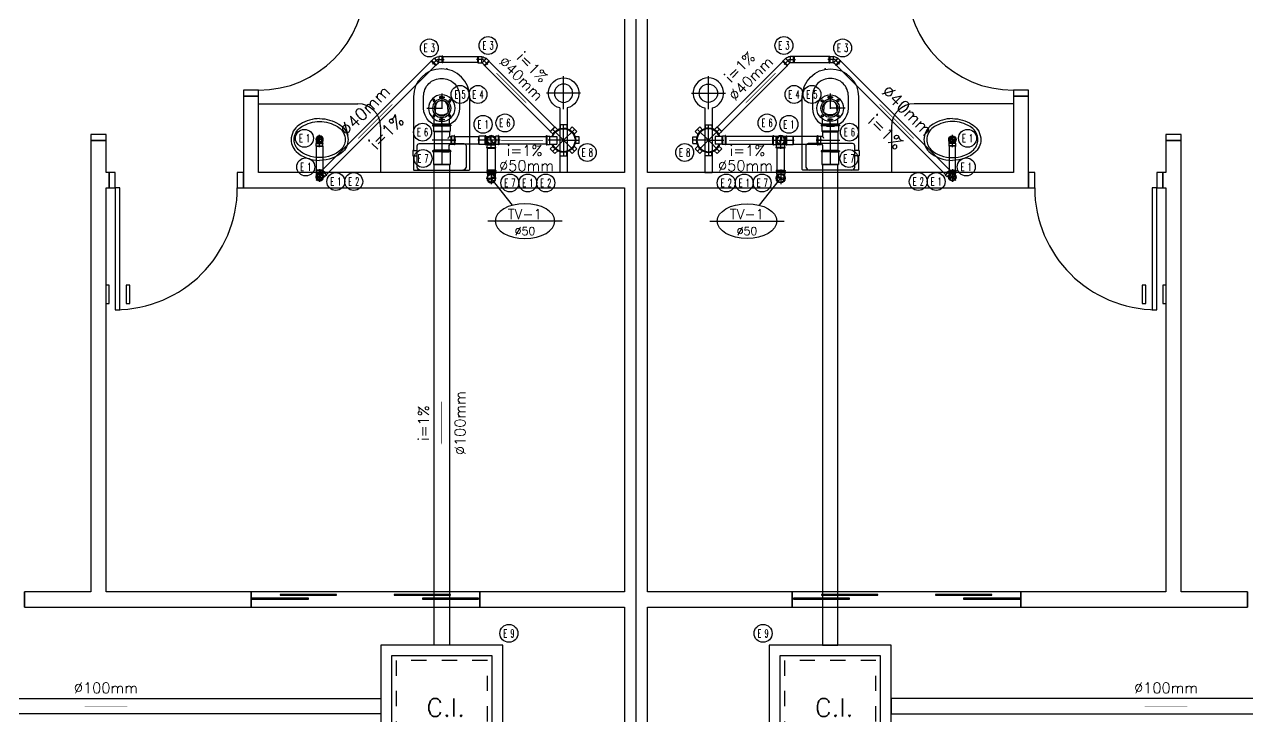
# Model space of a CAD drawing. Header units: metres. Extents: x 49 to 320, y -91 to 27.
# Drawn here: x 156.84 to 164.86, y -38.12 to -33.59 of the extents above; entities that cross this region are included whole.
import ezdxf
from ezdxf.enums import TextEntityAlignment as Align

# ---------------------------------------------------------------- set-up
doc = ezdxf.new("R2010")
doc.units = ezdxf.units.M
doc.header["$LTSCALE"] = 0.2
doc.linetypes.add('HIDDEN', pattern=[0.5, 0.25, -0.25])
doc.linetypes.add('LS', pattern=[0.5, 0.25, -0.25])
for name, color, linetype in [('ARQ-___-___-LEG', 3, 'Continuous'), ('ARQ-EQP', 24, 'Continuous'), ('ARQ-EQP-___-INT', 7, 'Continuous'), ('CONEXAO_AG_FRIA', 6, 'Continuous'), ('CONEXAO_ESGOTO', 3, 'Continuous'), ('Diametro', 1, 'Continuous'), ('Fluxo', 1, 'Continuous'), ('Inclinacao', 1, 'Continuous'), ('LEGENDA_ID', 5, 'Continuous'), ('LEGENDA_ID_L', 5, 'Continuous'), ('LINHA_SIMETRIA', 1, 'LS'), ('Prumadas_L', 1, 'Continuous'), ('Prumadas_Q', 3, 'Continuous'), ('Prumadas_T', 3, 'Continuous'), ('TUBOS_ESGOTO', 100, 'Continuous')]:
    doc.layers.add(name, color=color, linetype=linetype)
doc.styles.add('R80', font='simplex.shx', dxfattribs={"height": 12})
doc.styles.add('ROMANS', font='romans', dxfattribs={"height": 6})

# ---------------------------------------------------------------- blocks, each defined once
blk = doc.blocks.new('SAC616S2')
at = {"layer": 'ARQ-EQP', "color": 0, "linetype": 'ByBlock'}
blk.add_lwpolyline([(18.17, -1.5, -0.329256), (18.5, -1.88), (18.5, -49.6, -0.412623), (0, -68, -0.412623), (-18.5, -49.6), (-18.5, -14.45), (-18.9, -14.45), (-18.9, -10.95), (-18.5, -10.95), (-18.5, -1.88, -0.329256), (-18.17, -1.5), (-17.25, -1.5), (0, -1.5), (17.29, -1.5)], format="xyb", close=True, dxfattribs=at)
at = {"layer": 'ARQ-EQP-___-INT'}
for p, q in [((-18.5, -10.95), (-16, -10.95)), ((-18.5, -14.45), (-16, -14.45))]:
    blk.add_line(p, q, dxfattribs=at)
blk.add_lwpolyline([(-14, -1.5, 0.324141), (-16, -3.5), (-16, -17.5, 0.333333), (-14.5, -19), (0, -19), (14.5, -19, 0.333333), (16, -17.5), (16, -3.5, 0.324141), (14, -1.5, 0.324141)], format="xyb", dxfattribs=at)
for points in [[(0, -61.7, 0.418677), (11.8, -50), (11.8, -42.1, 0.411784), (0, -30.2, 0.411784), (-11.8, -42.1), (-11.8, -50, 0.418677)], [(0, -47, -0.428571), (-4, -43.3), (-4.3, -39.3, -0.16754), (0, -37.8, -0.16754), (4.3, -39.3), (4, -43.3, -0.428571)]]:
    blk.add_lwpolyline(points, format="xyb", close=True, dxfattribs=at)
blk.add_point((3.34, -68), dxfattribs=at)
blk = doc.blocks.new('SACHS__2')
at = {"layer": 'ARQ-EQP', "color": 0, "linetype": 'ByBlock'}
for p, q in [((42.29, 2.4), (0, 2.4)), ((0, 2.4), (0, -2.4)), ((42.29, -2.4), (0, -2.4))]:
    blk.add_line(p, q, dxfattribs=at)
blk.add_arc((52, 0), 10, 193.88654, 166.11346, dxfattribs=at)
at = {"layer": 'ARQ-EQP-___-INT'}
for p, q in [((52, 11.2), (52, -11.2)), ((41.6, 0), (63.2, 0))]:
    blk.add_line(p, q, dxfattribs=at)
blk.add_circle((52, 0), 6, dxfattribs=at)
blk = doc.blocks.new('SAL37S_2')
at = {"layer": 'ARQ-EQP-___-INT'}
for points in [[(0, -10, 0.145827), (-16.8, -14.9, 0.090827), (-22, -19.4, 0.12568), (-24.8, -26.7, 0.221372), (-20.6, -38.8, 0.186059), (0, -46.5, 0.186059)], [(0, -10, -0.145827), (16.8, -14.9, -0.090827), (22, -19.4, -0.12568), (24.8, -26.7, -0.221372), (20.6, -38.8, -0.186059), (0, -46.5, -0.186059)]]:
    blk.add_lwpolyline(points, format="xyb", dxfattribs=at)
blk.add_lwpolyline([(0, -12.5, 0.14623), (-15.5, -17, 0.09047), (-20, -20.9, 0.123903), (-22.4, -27, 0.21906), (-18.9, -37, 0.185248), (0, -44.1, 0.185248), (18.8, -37, 0.21906), (22.3, -27, 0.123903), (20, -20.9, 0.09047), (15.5, -17, 0.14623)], format="xyb", close=True, dxfattribs=at)
blk.add_circle((0, -28.3), 1.8, dxfattribs=at)
blk = doc.blocks.new('*U256', base_point=(451.6054, 175.6789))
at = {"linetype": 'Continuous'}
for p, q in [((451.5993, 175.7529), (451.5906, 175.7529)), ((451.5906, 175.7529), (451.5906, 175.7481)), ((451.5906, 175.7481), (451.5993, 175.7481)), ((451.6204, 175.7484), (451.6114, 175.7484)), ((451.6118, 175.7529), (451.6204, 175.7529)), ((451.6204, 175.7529), (451.6204, 175.7484)), ((451.5552, 175.5739), (451.5552, 175.6076)), ((451.5906, 175.6079), (451.5906, 175.603)), ((451.5993, 175.6079), (451.5906, 175.6079)), ((451.5906, 175.603), (451.5993, 175.603)), ((451.6204, 175.6033), (451.6114, 175.6033)), ((451.6118, 175.6079), (451.6204, 175.6079)), ((451.6204, 175.6079), (451.6204, 175.6033)), ((451.6552, 175.5739), (451.6552, 175.6076)), ((451.5552, 175.5739), (451.6552, 175.5739))]:
    blk.add_line(p, q, dxfattribs=at)
for centre, radius in [((451.6051, 175.6794), 0.0875), ((451.6051, 175.6794), 0.0604), ((451.6051, 175.6794), 0.05), ((451.6055, 175.7508), 0.00694), ((451.6059, 175.7505), 0.0045), ((451.6055, 175.6058), 0.00694), ((451.6059, 175.6054), 0.0045)]:
    blk.add_circle(centre, radius, dxfattribs=at)
at = {"layer": 'LINHA_SIMETRIA'}
for p, q in [((451.6054, 175.7749), (451.6054, 175.5848)), ((451.7043, 175.6789), (451.5033, 175.6789)), ((451.6054, 175.5577), (451.6054, 175.5911))]:
    blk.add_line(p, q, dxfattribs=at)
for centre in [(451.5529, 175.7271), (451.6565, 175.7298), (451.5538, 175.6289), (451.6565, 175.6289)]:
    blk.add_circle(centre, 0.00631, dxfattribs=at)
blk = doc.blocks.new('*U257', base_point=(450.8064, 175.4693))
at = {"linetype": 'Continuous'}
for p, q in [((450.7192, 175.5261), (450.7496, 175.5565)), ((450.7192, 175.5261), (450.7372, 175.5081)), ((450.7496, 175.5565), (450.7676, 175.5385)), ((450.7849, 175.5712), (450.7849, 175.5456)), ((450.7849, 175.5712), (450.8279, 175.5712)), ((450.8279, 175.5712), (450.8279, 175.5456)), ((450.8632, 175.5565), (450.8451, 175.5385)), ((450.8632, 175.5565), (450.8936, 175.5261)), ((450.8936, 175.5261), (450.8755, 175.5081)), ((450.7046, 175.4908), (450.7301, 175.4908)), ((450.7046, 175.4478), (450.7046, 175.4908)), ((450.7046, 175.4478), (450.7301, 175.4478)), ((450.8962, 175.4945), (450.8505, 175.4945)), ((450.8505, 175.4945), (450.8505, 175.4445)), ((450.8962, 175.4445), (450.8505, 175.4445)), ((450.8962, 175.4945), (450.8987, 175.497)), ((450.8962, 175.4445), (450.8962, 175.4945)), ((450.8962, 175.4445), (450.8987, 175.442)), ((450.8987, 175.497), (450.8987, 175.442)), ((450.9162, 175.497), (450.8987, 175.497)), ((450.9162, 175.442), (450.8987, 175.442)), ((450.9162, 175.4995), (450.9162, 175.497)), ((450.9187, 175.4995), (450.9162, 175.4995)), ((450.9162, 175.497), (450.9162, 175.442)), ((450.9162, 175.4395), (450.9162, 175.442)), ((450.9187, 175.497), (450.9187, 175.4995)), ((450.9212, 175.497), (450.9187, 175.497)), ((450.9187, 175.497), (450.9187, 175.442)), ((450.9212, 175.442), (450.9187, 175.442)), ((450.9187, 175.442), (450.9187, 175.4395)), ((450.9212, 175.442), (450.9187, 175.442)), ((450.9212, 175.497), (450.9212, 175.442)), ((450.7192, 175.4125), (450.7372, 175.4306)), ((450.7496, 175.3821), (450.7192, 175.4125)), ((450.7496, 175.3821), (450.7676, 175.4002)), ((450.7849, 175.3675), (450.7849, 175.393)), ((450.8279, 175.3675), (450.7849, 175.3675)), ((450.8279, 175.3675), (450.8279, 175.393)), ((450.8632, 175.3821), (450.8451, 175.4002)), ((450.8936, 175.4125), (450.8632, 175.3821)), ((450.8936, 175.4125), (450.8755, 175.4306)), ((450.9187, 175.4395), (450.9162, 175.4395))]:
    blk.add_line(p, q, dxfattribs=at)
for radius, start, end in [(0.0793, 18.51988, 341.75139), (0.075, 19.61557, 340.673)]:
    blk.add_arc((450.8064, 175.4693), radius, start, end, dxfattribs=at)
at = {"layer": 'LINHA_SIMETRIA'}
for q in [(450.728, 175.5478), (450.8064, 175.5802), (450.8848, 175.5478), (450.6955, 175.4693), (450.728, 175.3909), (450.8064, 175.3584), (450.8848, 175.3909), (450.932, 175.4693)]:
    blk.add_line((450.8064, 175.4693), q, dxfattribs=at)
blk = doc.blocks.new('*U258', base_point=(451.6054, 175.4693))
at = {"linetype": 'Continuous'}
for p, q in [((451.5454, 175.5693), (451.5454, 175.5643)), ((451.5504, 175.5693), (451.5454, 175.5693)), ((451.5454, 175.5643), (451.5504, 175.5643)), ((451.5504, 175.5743), (451.5504, 175.5693)), ((451.5504, 175.5743), (451.5504, 175.5693)), ((451.6604, 175.5743), (451.5504, 175.5743)), ((451.6604, 175.5693), (451.5504, 175.5693)), ((451.5504, 175.5643), (451.5504, 175.5293)), ((451.6604, 175.5643), (451.5504, 175.5643)), ((451.5554, 175.5243), (451.5504, 175.5293)), ((451.6604, 175.5293), (451.5504, 175.5293)), ((451.5554, 175.5243), (451.5554, 175.4925)), ((451.5554, 175.5243), (451.6554, 175.5243)), ((451.6554, 175.5243), (451.6551, 175.3942)), ((451.6554, 175.5243), (451.6604, 175.5293)), ((451.6604, 175.5743), (451.6604, 175.5693)), ((451.6604, 175.5693), (451.6654, 175.5693)), ((451.6654, 175.5643), (451.6604, 175.5643)), ((451.6604, 175.5643), (451.6604, 175.5293)), ((451.6654, 175.5693), (451.6654, 175.5643)), ((451.5187, 175.4971), (451.5212, 175.4971)), ((451.5187, 175.4971), (451.5187, 175.4421)), ((451.5187, 175.4421), (451.5212, 175.4421)), ((451.5187, 175.4421), (451.5212, 175.4421)), ((451.5212, 175.4996), (451.5237, 175.4996)), ((451.5212, 175.4971), (451.5212, 175.4996)), ((451.5212, 175.4971), (451.5212, 175.4421)), ((451.5212, 175.4421), (451.5212, 175.4396)), ((451.5237, 175.4996), (451.5237, 175.4971)), ((451.5237, 175.4971), (451.5412, 175.4971)), ((451.5237, 175.4971), (451.5237, 175.4421)), ((451.5237, 175.4396), (451.5237, 175.4421)), ((451.5237, 175.4421), (451.5412, 175.4421)), ((451.5437, 175.4946), (451.5412, 175.4971)), ((451.5412, 175.4971), (451.5412, 175.4421)), ((451.5437, 175.4446), (451.5412, 175.4421)), ((451.5437, 175.4446), (451.5437, 175.4946)), ((451.5212, 175.4396), (451.5237, 175.4396)), ((451.5562, 175.3942), (451.5562, 175.4304)), ((451.6062, 175.3942), (451.5562, 175.3942)), ((451.6062, 175.3942), (451.6551, 175.3942))]:
    blk.add_line(p, q, dxfattribs=at)
for centre, radius, start, end in [((451.5463, 175.4767), 0.0181, 15.70714, 98.05903), ((451.5444, 175.4326), 0.012, 349.27075, 93.08684)]:
    blk.add_arc(centre, radius, start, end, dxfattribs=at)
at = {"layer": 'LINHA_SIMETRIA'}
for p, q in [((451.6054, 175.5837), (451.6054, 175.5349)), ((451.5532, 175.4694), (451.5138, 175.4694))]:
    blk.add_line(p, q, dxfattribs=at)
at = {"layer": 'LINHA_SIMETRIA', "linetype": 'Continuous'}
for p, q in [((451.6054, 175.5837), (451.6054, 175.3807)), ((451.5137, 175.4693), (451.6683, 175.4693))]:
    blk.add_line(p, q, dxfattribs=at)
blk = doc.blocks.new('*U259', base_point=(452.4064, 175.2275))
at = {"linetype": 'Continuous'}
for p, q in [((452.3594, 175.2433), (452.3905, 175.2744)), ((452.3594, 175.2433), (452.3608, 175.2419)), ((452.3608, 175.2419), (452.3594, 175.2405)), ((452.3594, 175.2405), (452.3608, 175.2391)), ((452.3608, 175.2419), (452.3919, 175.273)), ((452.3608, 175.2391), (452.3622, 175.2405)), ((452.3622, 175.2405), (452.3934, 175.2716)), ((452.3622, 175.2405), (452.3721, 175.2306)), ((452.3721, 175.2306), (452.4033, 175.2617)), ((452.375, 175.2306), (452.3721, 175.2306)), ((452.4033, 175.2589), (452.375, 175.2306)), ((452.375, 175.2306), (452.3829, 175.2227)), ((452.3905, 175.2744), (452.3919, 175.273)), ((452.3905, 175.2744), (452.3919, 175.273)), ((452.3919, 175.273), (452.3934, 175.2744)), ((452.3934, 175.2744), (452.3948, 175.273)), ((452.3948, 175.273), (452.3934, 175.2716)), ((452.3934, 175.2716), (452.4033, 175.2617)), ((452.4033, 175.2589), (452.4033, 175.2617)), ((452.4033, 175.2589), (452.4112, 175.251))]:
    blk.add_line(p, q, dxfattribs=at)
for radius in [0.024, 0.022]:
    blk.add_circle((452.4064, 175.2275), radius, dxfattribs=at)
for centre, radius, start, end in [((452.4064, 175.2275), 0.02, 45.00137, 224.99736), ((452.4025, 175.2172), 0.0109, 69.02682, 200.97445), ((452.4064, 175.2275), 0.02, 225.00264, 44.99863), ((452.4103, 175.2377), 0.0109, 249.02682, 20.97445)]:
    blk.add_arc(centre, radius, start, end, dxfattribs=at)
at = {"layer": 'LINHA_SIMETRIA'}
for p, q in [((452.3703, 175.2636), (452.4284, 175.2055)), ((452.4245, 175.2455), (452.3875, 175.2086))]:
    blk.add_line(p, q, dxfattribs=at)
blk = doc.blocks.new('*U260', base_point=(452.4064, 175.2275))
at = {"linetype": 'Continuous'}
for p, q in [((452.3844, 175.2703), (452.3824, 175.2703)), ((452.3824, 175.2703), (452.3824, 175.2683)), ((452.3824, 175.2683), (452.3844, 175.2683)), ((452.3844, 175.2723), (452.4284, 175.2723)), ((452.3844, 175.2723), (452.3844, 175.2703)), ((452.3844, 175.2703), (452.4284, 175.2703)), ((452.3844, 175.2683), (452.3844, 175.2543)), ((452.3844, 175.2683), (452.4284, 175.2683)), ((452.3844, 175.2543), (452.4284, 175.2543)), ((452.3864, 175.2523), (452.3844, 175.2543)), ((452.4264, 175.2523), (452.3864, 175.2523)), ((452.3864, 175.2523), (452.3864, 175.2275)), ((452.4264, 175.2523), (452.4284, 175.2543)), ((452.4264, 175.2275), (452.4264, 175.2523)), ((452.4284, 175.2723), (452.4284, 175.2703)), ((452.4284, 175.2723), (452.4284, 175.2703)), ((452.4284, 175.2703), (452.4304, 175.2703)), ((452.4284, 175.2683), (452.4284, 175.2543)), ((452.4304, 175.2683), (452.4284, 175.2683)), ((452.4304, 175.2703), (452.4304, 175.2683))]:
    blk.add_line(p, q, dxfattribs=at)
for radius, start, end in [(0.024, 146.44269, 33.55731), (0.022, 155.38002, 24.61998), (0.02, 180, 0)]:
    blk.add_arc((452.4064, 175.2275), radius, start, end, dxfattribs=at)
at = {"layer": 'LINHA_SIMETRIA'}
for p, q in [((452.4336, 175.2275), (452.3792, 175.2275)), ((452.4064, 175.2794), (452.4064, 175.1964))]:
    blk.add_line(p, q, dxfattribs=at)
blk = doc.blocks.new('*U261', base_point=(452.4064, 175.4741))
at = {"linetype": 'Continuous'}
for p, q in [((452.3864, 175.4496), (452.3844, 175.4476)), ((452.3844, 175.4336), (452.3844, 175.4476)), ((452.4284, 175.4476), (452.3844, 175.4476)), ((452.3864, 175.4496), (452.3864, 175.4608)), ((452.3864, 175.4496), (452.4264, 175.4496)), ((452.4264, 175.4496), (452.4264, 175.4608)), ((452.4264, 175.4496), (452.4284, 175.4476)), ((452.4284, 175.4336), (452.4284, 175.4476)), ((452.3824, 175.4336), (452.3844, 175.4336)), ((452.3824, 175.4316), (452.3824, 175.4336)), ((452.3844, 175.4316), (452.3824, 175.4316)), ((452.4284, 175.4336), (452.3844, 175.4336)), ((452.3844, 175.4296), (452.3844, 175.4316)), ((452.3844, 175.4296), (452.3844, 175.4316)), ((452.4284, 175.4316), (452.3844, 175.4316)), ((452.4284, 175.4296), (452.3844, 175.4296)), ((452.4304, 175.4336), (452.4284, 175.4336)), ((452.4284, 175.4296), (452.4284, 175.4316)), ((452.4284, 175.4316), (452.4304, 175.4316)), ((452.4304, 175.4316), (452.4304, 175.4336))]:
    blk.add_line(p, q, dxfattribs=at)
for radius in [0.024, 0.022]:
    blk.add_circle((452.4064, 175.4741), radius, dxfattribs=at)
for centre, radius, start, end in [((452.4064, 175.4741), 0.02, 0.00264, 179.99863), ((452.3964, 175.4696), 0.0109, 24.02682, 155.97445), ((452.4064, 175.4741), 0.02, 180.00137, 359.99736), ((452.4164, 175.4785), 0.0109, 204.02682, 335.97445)]:
    blk.add_arc(centre, radius, start, end, dxfattribs=at)
at = {"layer": 'LINHA_SIMETRIA'}
for p, q in [((452.3808, 175.4741), (452.4331, 175.4741)), ((452.4064, 175.423), (452.4064, 175.5052))]:
    blk.add_line(p, q, dxfattribs=at)
blk = doc.blocks.new('*U262', base_point=(451.6358, 175.9981))
at = {"linetype": 'Continuous'}
for p, q in [((451.5983, 176.0203), (451.5983, 175.9773)), ((451.5983, 176.0203), (451.5983, 175.9988)), ((451.5983, 176.0203), (451.6032, 176.0203)), ((451.5983, 175.9773), (451.5983, 176.0203)), ((451.6032, 176.0203), (451.6032, 176.0193)), ((451.6032, 175.9783), (451.6032, 176.0202)), ((451.6032, 176.0193), (451.6032, 175.9775)), ((451.6032, 176.0193), (451.6243, 176.0193)), ((451.6243, 176.0193), (451.6243, 175.999)), ((451.6243, 176.0193), (451.6252, 176.0183)), ((451.6252, 176.0183), (451.6252, 175.999)), ((451.6544, 176.0067), (451.6407, 175.993)), ((451.6557, 176.0068), (451.6413, 175.9924)), ((451.6557, 176.0068), (451.6544, 176.0067)), ((451.6557, 176.0068), (451.6551, 176.006)), ((451.6551, 176.006), (451.6551, 176.006)), ((451.6707, 175.9918), (451.6557, 176.0068)), ((451.5983, 175.9773), (451.5983, 175.9988)), ((451.5983, 175.9773), (451.6032, 175.9773)), ((451.6032, 175.9773), (451.6032, 175.9783)), ((451.6032, 175.9783), (451.6243, 175.9783)), ((451.6243, 175.9783), (451.6243, 175.9987)), ((451.6243, 175.9783), (451.6252, 175.9793)), ((451.6252, 175.9793), (451.6252, 175.9987)), ((451.6267, 175.9778), (451.6411, 175.9922)), ((451.6267, 175.9778), (451.6268, 175.9791)), ((451.6417, 175.9628), (451.6267, 175.9778)), ((451.6268, 175.9791), (451.6405, 175.9928)), ((451.641, 175.9621), (451.6417, 175.9628)), ((451.6444, 175.9586), (451.641, 175.9621)), ((451.6444, 175.9586), (451.6748, 175.9891)), ((451.6748, 175.9891), (451.6596, 175.9738)), ((451.6714, 175.9925), (451.6707, 175.9918)), ((451.6748, 175.9891), (451.6714, 175.9925))]:
    blk.add_line(p, q, dxfattribs=at)
blk.add_line((451.6417, 175.9628), (451.6707, 175.9918))
for centre, radius, start, end in [((451.6157, 175.9521), 0.0669, 54.63984, 81.85374), ((451.6256, 175.9764), 0.00296, 64.8697, 98.13757)]:
    blk.add_arc(centre, radius, start, end, dxfattribs=at)
at = {"layer": 'LINHA_SIMETRIA'}
for p, q in [((451.6381, 175.9981), (451.5901, 175.9981)), ((451.6329, 176.001), (451.6655, 175.9683))]:
    blk.add_line(p, q, dxfattribs=at)
blk = doc.blocks.new('*U263', base_point=(451.3351, 175.9981))
at = {"linetype": 'Continuous'}
for p, q in [((451.297, 175.99), (451.312, 176.005)), ((451.312, 176.005), (451.3264, 175.9906)), ((451.312, 176.005), (451.3133, 176.0049)), ((451.3133, 176.0049), (451.327, 175.9912)), ((451.343, 176.0183), (451.3422, 176.0173)), ((451.3422, 176.0173), (451.3422, 175.9979)), ((451.3642, 176.0183), (451.343, 176.0183)), ((451.343, 176.0183), (451.3431, 176.0173)), ((451.343, 176.0183), (451.343, 175.9979)), ((451.3431, 176.0173), (451.3431, 176.0173)), ((451.3691, 176.0193), (451.3642, 176.0193)), ((451.3642, 176.0193), (451.3642, 176.0183)), ((451.3691, 175.9763), (451.3691, 176.0193)), ((451.3691, 176.0193), (451.3691, 175.9978)), ((451.2928, 175.9873), (451.2963, 175.9907)), ((451.2928, 175.9873), (451.3232, 175.9569)), ((451.2928, 175.9873), (451.308, 175.9721)), ((451.3232, 175.9569), (451.2928, 175.9873)), ((451.2963, 175.9907), (451.297, 175.99)), ((451.326, 175.961), (451.2964, 175.9906)), ((451.297, 175.99), (451.3266, 175.9604)), ((451.3232, 175.9569), (451.308, 175.9721)), ((451.3232, 175.9569), (451.3267, 175.9603)), ((451.326, 175.961), (451.341, 175.976)), ((451.3267, 175.9603), (451.326, 175.961)), ((451.341, 175.976), (451.3266, 175.9904)), ((451.3408, 175.9773), (451.3271, 175.991)), ((451.341, 175.976), (451.3408, 175.9773)), ((451.3422, 175.9783), (451.3422, 175.9977)), ((451.343, 175.9773), (451.3422, 175.9783)), ((451.343, 175.9773), (451.343, 175.9977)), ((451.3642, 175.9773), (451.343, 175.9773)), ((451.3642, 175.9763), (451.3642, 175.9773)), ((451.3691, 175.9763), (451.3642, 175.9763))]:
    blk.add_line(p, q, dxfattribs=at)
blk.add_line((451.3642, 175.9773), (451.3642, 176.0183))
for centre, radius, start, end in [((451.3534, 175.9513), 0.0669, 99.63984, 126.85374), ((451.3432, 175.9755), 0.00296, 109.8697, 143.13757)]:
    blk.add_arc(centre, radius, start, end, dxfattribs=at)
at = {"layer": 'LINHA_SIMETRIA'}
for p, q in [((451.3368, 175.9997), (451.3028, 175.9658)), ((451.331, 175.9981), (451.3772, 175.9981))]:
    blk.add_line(p, q, dxfattribs=at)
blk = doc.blocks.new('*U264', base_point=(451.2804, 175.4693))
at = {"linetype": 'Continuous'}
for p, q in [((451.2279, 175.4968), (451.2304, 175.4968)), ((451.2279, 175.4968), (451.2304, 175.4968)), ((451.2279, 175.4418), (451.2279, 175.4968)), ((451.2279, 175.4418), (451.2304, 175.4418)), ((451.2304, 175.4993), (451.2329, 175.4993)), ((451.2304, 175.4968), (451.2304, 175.4993)), ((451.2304, 175.4418), (451.2304, 175.4968)), ((451.2304, 175.4418), (451.2304, 175.4393)), ((451.2329, 175.4993), (451.2329, 175.4968)), ((451.2329, 175.4968), (451.2504, 175.4968)), ((451.2329, 175.4418), (451.2329, 175.4968)), ((451.2329, 175.4393), (451.2329, 175.4418)), ((451.2329, 175.4418), (451.2504, 175.4418)), ((451.2529, 175.4943), (451.2504, 175.4968)), ((451.2504, 175.4418), (451.2504, 175.4968)), ((451.2529, 175.4443), (451.2504, 175.4418)), ((451.2639, 175.4943), (451.2529, 175.4943)), ((451.2529, 175.4943), (451.2529, 175.4812)), ((451.2529, 175.4574), (451.2529, 175.4443)), ((451.2529, 175.4443), (451.2639, 175.4444)), ((451.318, 175.4943), (451.297, 175.4943)), ((451.2971, 175.4444), (451.318, 175.4445)), ((451.3111, 175.4693), (451.3111, 175.4694)), ((451.318, 175.469), (451.318, 175.4943)), ((451.318, 175.469), (451.318, 175.4445)), ((451.2304, 175.4393), (451.2329, 175.4393))]:
    blk.add_line(p, q, dxfattribs=at)
for radius in [0.03, 0.0275]:
    blk.add_circle((451.2804, 175.4693), radius, dxfattribs=at)
for centre, radius, start, end in [((451.2804, 175.4693), 0.025, 90.00137, 269.99736), ((451.286, 175.4568), 0.0137, 114.02682, 245.97445), ((451.2804, 175.4693), 0.025, 270.00264, 89.99863), ((451.2749, 175.4818), 0.0137, 294.02682, 65.97445)]:
    blk.add_arc(centre, radius, start, end, dxfattribs=at)
at = {"layer": 'LINHA_SIMETRIA'}
for p, q in [((451.2233, 175.4693), (451.2477, 175.4693)), ((451.2233, 175.4693), (451.3248, 175.4693)), ((451.2804, 175.4352), (451.2804, 175.5036))]:
    blk.add_line(p, q, dxfattribs=at)
blk = doc.blocks.new('*U265', base_point=(451.2804, 175.4693))
at = {"linetype": 'Continuous'}
for p, q in [((451.2554, 175.4422), (451.2529, 175.4397)), ((451.2554, 175.4693), (451.2554, 175.4422)), ((451.2554, 175.4422), (451.3054, 175.4422)), ((451.3054, 175.4422), (451.3054, 175.4693)), ((451.3054, 175.4422), (451.3079, 175.4397)), ((451.2504, 175.4197), (451.2504, 175.4222)), ((451.2504, 175.4222), (451.2529, 175.4222)), ((451.2529, 175.4197), (451.2504, 175.4197)), ((451.3079, 175.4397), (451.2529, 175.4397)), ((451.2529, 175.4222), (451.2529, 175.4397)), ((451.3079, 175.4222), (451.2529, 175.4222)), ((451.2529, 175.4172), (451.2529, 175.4197)), ((451.3079, 175.4197), (451.253, 175.4197)), ((451.253, 175.4172), (451.253, 175.4197)), ((451.3079, 175.4172), (451.253, 175.4172)), ((451.3079, 175.4222), (451.3079, 175.4397)), ((451.3104, 175.4222), (451.3079, 175.4222)), ((451.3079, 175.4197), (451.3104, 175.4197)), ((451.3079, 175.4172), (451.3079, 175.4197)), ((451.3104, 175.4197), (451.3104, 175.4222))]:
    blk.add_line(p, q, dxfattribs=at)
for radius, start, end in [(0.03, 326.44269, 213.55731), (0.0275, 335.38002, 204.61998), (0.025, 0, 180)]:
    blk.add_arc((451.2804, 175.4693), radius, start, end, dxfattribs=at)
at = {"layer": 'LINHA_SIMETRIA'}
for p, q in [((451.2489, 175.4693), (451.312, 175.4693)), ((451.2804, 175.4125), (451.2804, 175.5022))]:
    blk.add_line(p, q, dxfattribs=at)
blk = doc.blocks.new('*U266', base_point=(451.2804, 175.2201))
at = {"linetype": 'Continuous'}
for p, q in [((451.2504, 175.2698), (451.2504, 175.2673)), ((451.2529, 175.2698), (451.2504, 175.2698)), ((451.2504, 175.2673), (451.2529, 175.2673)), ((451.2529, 175.2723), (451.2529, 175.2698)), ((451.2529, 175.2723), (451.3079, 175.2723)), ((451.2529, 175.2698), (451.3079, 175.2698)), ((451.2529, 175.2673), (451.2529, 175.2498)), ((451.2529, 175.2673), (451.3079, 175.2673)), ((451.2554, 175.2473), (451.2529, 175.2498)), ((451.2529, 175.2498), (451.276, 175.2498)), ((451.2554, 175.2473), (451.2554, 175.2367)), ((451.2677, 175.2473), (451.2554, 175.2473)), ((451.2849, 175.2498), (451.3079, 175.2498)), ((451.3054, 175.2473), (451.2932, 175.2473)), ((451.3054, 175.2473), (451.3079, 175.2498)), ((451.3054, 175.2473), (451.3054, 175.2367)), ((451.3079, 175.2723), (451.3079, 175.2698)), ((451.3079, 175.2723), (451.3079, 175.2698)), ((451.3079, 175.2698), (451.3104, 175.2698)), ((451.3104, 175.2673), (451.3079, 175.2673)), ((451.3079, 175.2673), (451.3079, 175.2498)), ((451.3104, 175.2698), (451.3104, 175.2673))]:
    blk.add_line(p, q, dxfattribs=at)
for radius in [0.03, 0.0275]:
    blk.add_circle((451.2804, 175.2201), radius, dxfattribs=at)
for centre, radius, start, end in [((451.2804, 175.2201), 0.025, 0.00137, 179.99736), ((451.2679, 175.2146), 0.0137, 24.02682, 155.97445), ((451.2804, 175.2201), 0.025, 180.00264, 359.99863), ((451.2929, 175.2257), 0.0137, 204.02682, 335.97445)]:
    blk.add_arc(centre, radius, start, end, dxfattribs=at)
at = {"layer": 'LINHA_SIMETRIA'}
for p, q in [((451.3131, 175.2201), (451.2478, 175.2201)), ((451.2804, 175.277), (451.2804, 175.1813))]:
    blk.add_line(p, q, dxfattribs=at)
blk = doc.blocks.new('*U267', base_point=(451.6054, 175.405))
at = {"linetype": 'Continuous'}
for p, q in [((451.5504, 175.4), (451.5454, 175.4)), ((451.5454, 175.4), (451.5454, 175.395)), ((451.5454, 175.395), (451.5504, 175.395)), ((451.5504, 175.405), (451.5504, 175.4)), ((451.5504, 175.405), (451.6604, 175.405)), ((451.5504, 175.4), (451.6604, 175.4)), ((451.5504, 175.395), (451.6604, 175.395)), ((451.5504, 175.395), (451.5504, 175.3101)), ((451.6604, 175.405), (451.6604, 175.4)), ((451.6604, 175.405), (451.6604, 175.4)), ((451.6604, 175.4), (451.6654, 175.4)), ((451.6654, 175.395), (451.6604, 175.395)), ((451.6604, 175.395), (451.6604, 175.3101)), ((451.6654, 175.4), (451.6654, 175.395)), ((451.5504, 175.3101), (451.6604, 175.3101))]:
    blk.add_line(p, q, dxfattribs=at)
at = {"layer": 'LINHA_SIMETRIA'}
blk.add_line((451.6054, 175.4144), (451.6054, 175.296), dxfattribs=at)
blk = doc.blocks.new('*U268', base_point=(451.3147, 175.469))
at = {"linetype": 'Continuous'}
for p, q in [((451.3147, 175.4965), (451.3172, 175.4965)), ((451.3147, 175.4415), (451.3147, 175.4964)), ((451.3147, 175.4964), (451.3172, 175.4964)), ((451.3147, 175.4415), (451.3172, 175.4415)), ((451.3172, 175.4965), (451.3172, 175.499)), ((451.3172, 175.499), (451.3197, 175.499)), ((451.3172, 175.4415), (451.3172, 175.4964)), ((451.3172, 175.4415), (451.3172, 175.439)), ((451.3197, 175.499), (451.3197, 175.4965)), ((451.3197, 175.4415), (451.3197, 175.4965)), ((451.3197, 175.4965), (451.3622, 175.4965)), ((451.3197, 175.439), (451.3197, 175.4415)), ((451.3197, 175.4415), (451.3622, 175.4415)), ((451.3622, 175.4415), (451.3622, 175.4965)), ((451.3172, 175.439), (451.3197, 175.439))]:
    blk.add_line(p, q, dxfattribs=at)
at = {"layer": 'LINHA_SIMETRIA'}
blk.add_line((451.31, 175.469), (451.3692, 175.469), dxfattribs=at)
blk = doc.blocks.new('inp_cx')
for p, q in [((40, 40), (-40, 40)), ((-40, 40), (-40, -40)), ((40, -40), (40, 40)), ((-40, -40), (40, -40))]:
    blk.add_line(p, q)
at = {"color": 1, "linetype": 'Continuous', "ltscale": 0.5}
for p, q in [((33, 33), (-33, 33)), ((-33, 33), (-33, -33)), ((33, -33), (33, 33)), ((-33, -33), (33, -33))]:
    blk.add_line(p, q, dxfattribs=at)
at = {"color": 1, "linetype": 'HIDDEN', "ltscale": 0.5}
for p, q in [((30, 30), (-30, 30)), ((-30, 30), (-30, -30)), ((30, -30), (30, 30)), ((-30, -30), (30, -30))]:
    blk.add_line(p, q, dxfattribs=at)
at = {"style": 'R80'}
blk.add_text('C.I.', height=12, dxfattribs=at).set_placement((-9.98, -6.88))

msp = doc.modelspace()

# ---------------------------------------------------------------- linework, layer by layer
for p, q in [((160.771, -33.2558), (160.771, -34.5558)), ((160.921, -34.5558), (160.921, -33.2558)), ((158.271, -34.0158), (158.271, -34.0558)), ((158.371, -34.0158), (158.271, -34.0158)), ((158.271, -34.0558), (158.271, -34.5558)), ((158.371, -34.0558), (158.271, -34.0558)), ((158.271, -34.0558), (158.371, -34.0558)), ((158.371, -34.0558), (158.371, -34.0158)), ((158.371, -34.5558), (158.371, -34.0558)), ((163.321, -34.0158), (163.321, -34.0558)), ((163.421, -34.0158), (163.321, -34.0158)), ((163.321, -34.0558), (163.321, -34.5558)), ((163.421, -34.0558), (163.321, -34.0558)), ((163.321, -34.0558), (163.421, -34.0558)), ((163.421, -34.0558), (163.421, -34.0158)), ((163.421, -34.5558), (163.421, -34.0558)), ((158.371, -34.1058), (159.021, -34.1058)), ((163.321, -34.1058), (162.671, -34.1058)), ((157.271, -34.3058), (157.271, -34.3458)), ((157.371, -34.3058), (157.271, -34.3058)), ((157.371, -34.3458), (157.371, -34.3058)), ((159.171, -34.2558), (159.171, -34.5558)), ((162.521, -34.2558), (162.521, -34.5558)), ((164.321, -34.3058), (164.321, -34.3458)), ((164.421, -34.3058), (164.321, -34.3058)), ((164.421, -34.3458), (164.421, -34.3058)), ((157.271, -34.3458), (157.271, -37.3058)), ((157.371, -34.3458), (157.271, -34.3458)), ((157.271, -34.3458), (157.371, -34.3458)), ((157.371, -34.5558), (157.371, -34.3458)), ((164.321, -34.3458), (164.321, -34.5558)), ((164.421, -34.3458), (164.321, -34.3458)), ((164.321, -34.3458), (164.421, -34.3458)), ((164.421, -37.3058), (164.421, -34.3458)), ((157.391, -34.5558), (157.371, -34.5558)), ((157.391, -34.6558), (157.391, -34.5558)), ((157.431, -34.5558), (157.391, -34.5558)), ((157.391, -34.5558), (157.391, -34.6558)), ((157.431, -34.6558), (157.431, -34.5558)), ((158.271, -34.5558), (158.231, -34.5558)), ((158.231, -34.5558), (158.231, -34.6558)), ((158.271, -34.5558), (158.271, -34.6558)), ((158.271, -34.6558), (158.271, -34.5558)), ((160.771, -34.5558), (158.371, -34.5558)), ((163.321, -34.5558), (160.921, -34.5558)), ((163.421, -34.6558), (163.421, -34.5558)), ((163.461, -34.5558), (163.421, -34.5558)), ((163.421, -34.5558), (163.421, -34.6558)), ((163.461, -34.6558), (163.461, -34.5558)), ((164.301, -34.5558), (164.261, -34.5558)), ((164.261, -34.5558), (164.261, -34.6558)), ((164.301, -34.5558), (164.301, -34.6558)), ((164.321, -34.5558), (164.301, -34.5558)), ((164.301, -34.6558), (164.301, -34.5558)), ((157.371, -37.3058), (157.371, -34.6558)), ((157.371, -34.6558), (157.391, -34.6558)), ((157.391, -34.6558), (157.431, -34.6558)), ((157.431, -34.6558), (157.431, -35.4558)), ((157.461, -34.6558), (157.431, -34.6558)), ((157.461, -35.4558), (157.461, -34.6558)), ((158.231, -34.6558), (158.271, -34.6558)), ((158.271, -34.6558), (160.771, -34.6558)), ((160.771, -34.6558), (160.771, -37.3058)), ((160.921, -37.3058), (160.921, -34.6558)), ((160.921, -34.6558), (163.421, -34.6558)), ((163.421, -34.6558), (163.461, -34.6558)), ((164.231, -34.6558), (164.231, -35.4558)), ((164.261, -34.6558), (164.231, -34.6558)), ((164.261, -34.6558), (164.301, -34.6558)), ((164.261, -35.4558), (164.261, -34.6558)), ((164.301, -34.6558), (164.321, -34.6558)), ((164.321, -34.6558), (164.321, -37.3058)), ((157.391, -35.2958), (157.371, -35.2958)), ((157.391, -35.4158), (157.391, -35.2958)), ((157.501, -35.2958), (157.501, -35.4158)), ((157.526, -35.2958), (157.501, -35.2958)), ((157.526, -35.4158), (157.526, -35.2958)), ((164.166, -35.2958), (164.166, -35.4158)), ((164.191, -35.2958), (164.166, -35.2958)), ((164.191, -35.4158), (164.191, -35.2958)), ((164.301, -35.2958), (164.301, -35.4158)), ((164.321, -35.2958), (164.301, -35.2958)), ((157.371, -35.4158), (157.391, -35.4158)), ((157.431, -35.4558), (157.461, -35.4558)), ((157.501, -35.4158), (157.526, -35.4158)), ((164.166, -35.4158), (164.191, -35.4158)), ((164.231, -35.4558), (164.261, -35.4558)), ((164.301, -35.4158), (164.321, -35.4158)), ((156.836, -37.3058), (156.835, -37.3058)), ((156.835, -37.3058), (156.835, -37.4058)), ((156.836, -37.3058), (156.836, -37.4058)), ((157.271, -37.3058), (156.836, -37.3058)), ((156.836, -37.4058), (156.836, -37.3058)), ((158.321, -37.3058), (157.371, -37.3058)), ((158.321, -37.4058), (158.321, -37.3058)), ((158.322, -37.3058), (158.321, -37.3058)), ((158.321, -37.3058), (158.321, -37.4058)), ((159.82, -37.3058), (158.322, -37.3058)), ((158.322, -37.4058), (158.322, -37.3058)), ((158.6973, -37.3483), (158.328, -37.3483)), ((158.328, -37.3483), (158.328, -37.3533)), ((158.328, -37.3533), (158.6973, -37.3533)), ((158.8819, -37.3233), (158.5126, -37.3233)), ((158.5126, -37.3233), (158.5126, -37.3283)), ((158.5126, -37.3283), (158.8819, -37.3283)), ((158.6973, -37.3533), (158.6973, -37.3483)), ((158.8819, -37.3283), (158.8819, -37.3233)), ((159.6294, -37.3233), (159.2601, -37.3233)), ((159.2601, -37.3233), (159.2601, -37.3283)), ((159.2601, -37.3283), (159.6294, -37.3283)), ((159.814, -37.3483), (159.4448, -37.3483)), ((159.4448, -37.3483), (159.4448, -37.3533)), ((159.4448, -37.3533), (159.814, -37.3533)), ((159.6294, -37.3283), (159.6294, -37.3233)), ((159.814, -37.3533), (159.814, -37.3483)), ((159.821, -37.3058), (159.82, -37.3058)), ((159.82, -37.3058), (159.82, -37.4058)), ((159.821, -37.3058), (159.821, -37.4058)), ((160.771, -37.3058), (159.821, -37.3058)), ((159.821, -37.4058), (159.821, -37.3058)), ((161.871, -37.3058), (160.921, -37.3058)), ((161.871, -37.4058), (161.871, -37.3058)), ((161.872, -37.3058), (161.871, -37.3058)), ((161.871, -37.3058), (161.871, -37.4058)), ((163.37, -37.3058), (161.872, -37.3058)), ((161.872, -37.4058), (161.872, -37.3058)), ((162.2473, -37.3483), (161.878, -37.3483)), ((161.878, -37.3483), (161.878, -37.3533)), ((161.878, -37.3533), (162.2473, -37.3533)), ((162.4319, -37.3233), (162.0626, -37.3233)), ((162.0626, -37.3233), (162.0626, -37.3283)), ((162.0626, -37.3283), (162.4319, -37.3283)), ((162.2473, -37.3533), (162.2473, -37.3483)), ((162.4319, -37.3283), (162.4319, -37.3233)), ((163.1794, -37.3233), (162.8101, -37.3233)), ((162.8101, -37.3233), (162.8101, -37.3283)), ((162.8101, -37.3283), (163.1794, -37.3283)), ((163.364, -37.3483), (162.9948, -37.3483)), ((162.9948, -37.3483), (162.9948, -37.3533)), ((162.9948, -37.3533), (163.364, -37.3533)), ((163.1794, -37.3283), (163.1794, -37.3233)), ((163.364, -37.3533), (163.364, -37.3483)), ((163.371, -37.3058), (163.37, -37.3058)), ((163.37, -37.3058), (163.37, -37.4058)), ((163.371, -37.3058), (163.371, -37.4058)), ((164.321, -37.3058), (163.371, -37.3058)), ((163.371, -37.4058), (163.371, -37.3058)), ((164.856, -37.3058), (164.421, -37.3058)), ((164.856, -37.4058), (164.856, -37.3058)), ((164.857, -37.3058), (164.856, -37.3058)), ((164.856, -37.3058), (164.856, -37.4058)), ((164.857, -37.4058), (164.857, -37.3058)), ((156.835, -37.4058), (156.836, -37.4058)), ((156.836, -37.4058), (158.321, -37.4058)), ((158.321, -37.4058), (158.322, -37.4058)), ((158.322, -37.4058), (159.82, -37.4058)), ((159.82, -37.4058), (159.821, -37.4058)), ((159.821, -37.4058), (160.771, -37.4058)), ((160.771, -37.4058), (160.771, -38.4058)), ((160.921, -38.4058), (160.921, -37.4058)), ((160.921, -37.4058), (161.871, -37.4058)), ((161.871, -37.4058), (161.872, -37.4058)), ((161.872, -37.4058), (163.37, -37.4058)), ((163.37, -37.4058), (163.371, -37.4058)), ((163.371, -37.4058), (164.856, -37.4058)), ((164.856, -37.4058), (164.857, -37.4058))]:
    msp.add_line(p, q)
at = {"const_width": 0.01}
msp.add_lwpolyline([(160.846, -18.4058), (160.846, -39.4058)], dxfattribs=at)
for centre, radius, start, end in [((158.371, -33.3158), 0.7, 270, 0), ((163.321, -33.3158), 0.7, 180, 270), ((159.021, -34.2558), 0.15, 0, 90), ((162.671, -34.2558), 0.15, 90, 180), ((157.431, -34.6558), 0.8, 270, 0), ((164.261, -34.6558), 0.8, 180, 270)]:
    msp.add_arc(centre, radius, start, end)
at = {"layer": 'CONEXAO_AG_FRIA'}
for p, q in [((159.572, -34.256), (159.572, -34.4885)), ((162.12, -34.256), (162.12, -34.4885))]:
    msp.add_line(p, q, dxfattribs=at)
at = {"layer": 'Fluxo'}
for points in [[(159.9305, -33.9039, 0.0035, 0.0035, 0), (160.079, -34.0524, 0.035, 0, 0), (160.1285, -34.1019, 0, 0, 0)], [(161.7615, -33.9039, 0.0035, 0.0035, 0), (161.613, -34.0524, 0.035, 0, 0), (161.5635, -34.1019, 0, 0, 0)], [(159.0245, -34.3328, 0.004, 0.004, 0), (159.1942, -34.1631, 0.04, 0, 0), (159.2507, -34.1065, 0, 0, 0)], [(162.6675, -34.3328, 0.004, 0.004, 0), (162.4978, -34.1631, 0.04, 0, 0), (162.4413, -34.1065, 0, 0, 0)], [(160.2362, -34.3444, 0.0035, 0.0035, 0), (160.0262, -34.3444, 0.035, 0, 0), (159.9562, -34.3444, 0, 0, 0)], [(161.4558, -34.3444, 0.0035, 0.0035, 0), (161.6658, -34.3444, 0.035, 0, 0), (161.7358, -34.3444, 0, 0, 0)], [(159.572, -36.0599, 0.0035, 0.0035, 0), (159.572, -36.2699, 0.035, 0, 0), (159.572, -36.3399, 0, 0, 0)], [(157.2292, -38.0562, 0.0035, 0.0035, 0), (157.4392, -38.0562, 0.035, 0, 0), (157.5092, -38.0562, 0, 0, 0)], [(164.4628, -38.0562, 0.0035, 0.0035, 0), (164.2528, -38.0562, 0.035, 0, 0), (164.1828, -38.0562, 0, 0, 0)]]:
    msp.add_lwpolyline(points, format="xyseb", dxfattribs=at)
at = {"layer": 'LEGENDA_ID_L'}
for centre in [(159.4906, -33.739), (159.8756, -33.7231), (161.8164, -33.7231), (162.2014, -33.739), (159.692, -34.044), (159.8096, -34.044), (161.8824, -34.044), (162, -34.044), (159.9865, -34.231), (161.7055, -34.231), (159.4462, -34.2914), (159.843, -34.2401), (161.849, -34.2401), (162.2458, -34.2914), (158.6714, -34.3317), (163.0206, -34.3317), (159.4493, -34.464), (160.5266, -34.4247), (161.1654, -34.4247), (162.2427, -34.464), (158.6799, -34.5193), (163.0121, -34.5193), (158.877, -34.6153), (158.9946, -34.6153), (160.0188, -34.6248), (160.1364, -34.6248), (160.254, -34.6248), (161.438, -34.6248), (161.5556, -34.6248), (161.6732, -34.6248), (162.6974, -34.6153), (162.815, -34.6153), (160.0124, -37.5785), (161.6796, -37.5785)]:
    msp.add_circle(centre, 0.0588, dxfattribs=at)
at = {"layer": 'Prumadas_L'}
for p, q in [((160.0364, -34.771), (159.8969, -34.5935)), ((161.6556, -34.771), (161.7951, -34.5935)), ((160.362, -34.8745), (159.8737, -34.8745)), ((161.3301, -34.8745), (161.8183, -34.8745))]:
    msp.add_line(p, q, dxfattribs=at)
at = {"layer": 'Prumadas_Q', "extrusion": (0, 0, -1)}
msp.add_ellipse((160.1178, -34.8745), major_axis=(-0.1953, 0), ratio=0.583333, dxfattribs=at)
at = {"layer": 'Prumadas_Q'}
msp.add_ellipse((161.5742, -34.8745), major_axis=(0.1953, 0), ratio=0.583333, dxfattribs=at)
at = {"layer": 'TUBOS_ESGOTO', "linetype": 'Continuous'}
for points in [[(159.5317, -33.8538), (158.8166, -34.5689), (158.7883, -34.5407), (159.5034, -33.8255), (159.5317, -33.8538)], [(159.8083, -33.8356), (159.5791, -33.8356), (159.5791, -33.7956), (159.8083, -33.7956), (159.8083, -33.8356)], [(159.883, -33.828), (160.3131, -34.2582), (160.2849, -34.2865), (159.8547, -33.8563), (159.883, -33.828)], [(161.809, -33.828), (161.3789, -34.2582), (161.4071, -34.2865), (161.8373, -33.8563), (161.809, -33.828)], [(161.8837, -33.8356), (162.1129, -33.8356), (162.1129, -33.7956), (161.8837, -33.7956), (161.8837, -33.8356)], [(162.1603, -33.8538), (162.8754, -34.5689), (162.9037, -34.5407), (162.1886, -33.8255), (162.1603, -33.8538)], [(159.8152, -34.3697), (159.6586, -34.3695), (159.6587, -34.3195), (159.8153, -34.3197), (159.8152, -34.3697)], [(160.2562, -34.3694), (159.9494, -34.3694), (159.9494, -34.3194), (160.2562, -34.3194), (160.2562, -34.3694)], [(161.4358, -34.3694), (161.7426, -34.3694), (161.7426, -34.3194), (161.4358, -34.3194), (161.4358, -34.3694)], [(161.8768, -34.3697), (162.0334, -34.3695), (162.0333, -34.3195), (161.8767, -34.3197), (161.8768, -34.3697)], [(158.791, -34.3841), (158.791, -34.5414), (158.751, -34.5414), (158.751, -34.3841), (158.791, -34.3841)], [(159.9219, -34.3965), (159.9219, -34.5414), (159.8719, -34.5414), (159.8719, -34.3965), (159.9219, -34.3965)], [(161.7701, -34.3965), (161.7701, -34.5414), (161.8201, -34.5414), (161.8201, -34.3965), (161.7701, -34.3965)], [(162.901, -34.3841), (162.901, -34.5414), (162.941, -34.5414), (162.941, -34.3841), (162.901, -34.3841)], [(159.622, -34.5036), (159.622, -37.6562), (159.522, -37.6562), (159.522, -34.5036), (159.622, -34.5036)], [(162.07, -34.5036), (162.07, -37.6562), (162.17, -37.6562), (162.17, -34.5036), (162.07, -34.5036)], [(152.8915, -38.0062), (159.172, -38.0062), (159.172, -38.1062), (152.8915, -38.1062), (152.8915, -38.0062)], [(168.8005, -38.0062), (162.52, -38.0062), (162.52, -38.1062), (168.8005, -38.1062), (168.8005, -38.0062)]]:
    msp.add_lwpolyline(points, dxfattribs=at)

# ---------------------------------------------------------------- block references
at = {"yscale": 0.01, "zscale": 0.01}
for name, p, xscale, rotation in [('SAC616S2', (159.571, -34.5558), -0.01, 180), ('SACHS__2', (160.371, -34.5558), -0.01, 270), ('SACHS__2', (161.321, -34.5558), 0.01, 90.00000000000001), ('SAC616S2', (162.121, -34.5558), 0.01, 180)]:
    msp.add_blockref(name, p, dxfattribs=dict(at, xscale=xscale, rotation=rotation))
at = {"yscale": 0.0075, "zscale": 0.0075}
for p, xscale in [((158.771, -34.1277), -0.0075), ((162.921, -34.1277), 0.0075)]:
    msp.add_blockref('SAL37S_2', p, dxfattribs=dict(at, xscale=xscale))
at = {"layer": 'ARQ-___-___-LEG', "xscale": 0.01, "yscale": 0.01, "zscale": 0.01}
for p in [(159.572, -38.0562), (162.12, -38.0562)]:
    msp.add_blockref('inp_cx', p, dxfattribs=at)
at = {"layer": 'CONEXAO_ESGOTO', "xscale": -1}
for name, p in [('*U262', (159.5416, -33.8156)), ('*U263', (159.8423, -33.8156)), ('*U256', (159.572, -34.1348)), ('*U258', (159.572, -34.3444)), ('*U257', (160.371, -34.3444)), ('*U261', (158.771, -34.3396)), ('*U268', (159.8627, -34.3447)), ('*U264', (159.8969, -34.3444)), ('*U265', (159.8969, -34.3444)), ('*U267', (159.572, -34.4087)), ('*U260', (158.771, -34.5862)), ('*U259', (158.771, -34.5862)), ('*U266', (159.8969, -34.5935))]:
    msp.add_blockref(name, p, dxfattribs=at)
at = {"layer": 'CONEXAO_ESGOTO'}
for name, p in [('*U263', (161.8497, -33.8156)), ('*U262', (162.1504, -33.8156)), ('*U256', (162.12, -34.1348)), ('*U257', (161.321, -34.3444)), ('*U258', (162.12, -34.3444)), ('*U264', (161.7951, -34.3444)), ('*U265', (161.7951, -34.3444)), ('*U268', (161.8293, -34.3447)), ('*U261', (162.921, -34.3396)), ('*U267', (162.12, -34.4087)), ('*U266', (161.7951, -34.5935)), ('*U259', (162.921, -34.5862)), ('*U260', (162.921, -34.5862))]:
    msp.add_blockref(name, p, dxfattribs=at)

# ---------------------------------------------------------------- texts
at = {"layer": 'Diametro', "style": 'ROMANS'}
for s, height, rotation, p in [('%%C40mm', 0.07, 315, (160.0684, -33.964)), ('%%C40mm', 0.07, 45, (161.6236, -33.964)), ('%%C40mm', 0.08, 45, (159.0952, -34.1772)), ('%%C40mm', 0.08, 315, (162.5968, -34.1772)), ('%%C100mm', 0.07, 90, (159.727, -36.1999))]:
    msp.add_text(s, height=height, rotation=rotation, dxfattribs=at).set_placement(p, align=Align.CENTER)
for s, p in [('%%C50mm', (160.1279, -34.5466)), ('%%C50mm', (161.5641, -34.5466)), ('%%C100mm', (157.3692, -37.9712)), ('%%C100mm', (164.3228, -37.9712))]:
    msp.add_text(s, height=0.07, dxfattribs=at).set_placement(p, align=Align.CENTER)
at = {"layer": 'Inclinacao', "style": 'ROMANS'}
for height, rotation, p in [(0.07, 315, (160.1418, -33.8893)), (0.07, 45, (161.5502, -33.8893)), (0.08, 45, (159.2366, -34.3186)), (0.08, 315, (162.4554, -34.3186)), (0.07, 90, (159.487, -36.1999))]:
    msp.add_text('i=1%', height=height, rotation=rotation, dxfattribs=at).set_placement(p, align=Align.CENTER)
for p in [(160.1151, -34.4476), (161.5769, -34.4476)]:
    msp.add_text('i=1%', height=0.07, dxfattribs=at).set_placement(p, align=Align.CENTER)
at = {"layer": 'LEGENDA_ID', "style": 'ROMANS', "width": 0.5}
for s, p in [('E 3', (159.4906, -33.739)), ('E 3', (159.8756, -33.7231)), ('E 3', (161.8164, -33.7231)), ('E 3', (162.2014, -33.739)), ('E 5', (159.692, -34.044)), ('E 4', (159.8096, -34.044)), ('E 4', (161.8824, -34.044)), ('E 5', (162, -34.044)), ('E 1', (159.843, -34.2401)), ('E 6', (159.9865, -34.231)), ('E 6', (161.7055, -34.231)), ('E 1', (161.849, -34.2401)), ('E 1', (158.6714, -34.3317)), ('E 6', (159.4462, -34.2914)), ('E 6', (162.2458, -34.2914)), ('E 1', (163.0206, -34.3317)), ('E 8', (160.5266, -34.4247)), ('E 8', (161.1654, -34.4247)), ('E 1', (158.6799, -34.5193)), ('E 7', (159.4493, -34.464)), ('E 7', (162.2427, -34.464)), ('E 1', (163.0121, -34.5193)), ('E 1', (158.877, -34.6153)), ('E 2', (158.9946, -34.6153)), ('E 7', (160.0188, -34.6248)), ('E 1', (160.1364, -34.6248)), ('E 2', (160.254, -34.6248)), ('E 2', (161.438, -34.6248)), ('E 1', (161.5556, -34.6248)), ('E 7', (161.6732, -34.6248)), ('E 2', (162.6974, -34.6153)), ('E 1', (162.815, -34.6153)), ('E 9', (160.0124, -37.5785)), ('E 9', (161.6796, -37.5785))]:
    msp.add_text(s, height=0.0525, dxfattribs=at).set_placement(p, align=Align.MIDDLE_CENTER)
at = {"layer": 'Prumadas_T', "style": 'ROMANS'}
for s, height, p in [('TV-1', 0.06563, (160.1178, -34.8614)), ('TV-1', 0.06563, (161.5742, -34.8614)), ('%%C50', 0.0525, (160.1178, -34.9664)), ('%%C50', 0.0525, (161.5742, -34.9664))]:
    msp.add_text(s, height=height, dxfattribs=at).set_placement(p, align=Align.CENTER)

doc.saveas('drawing.dxf')
